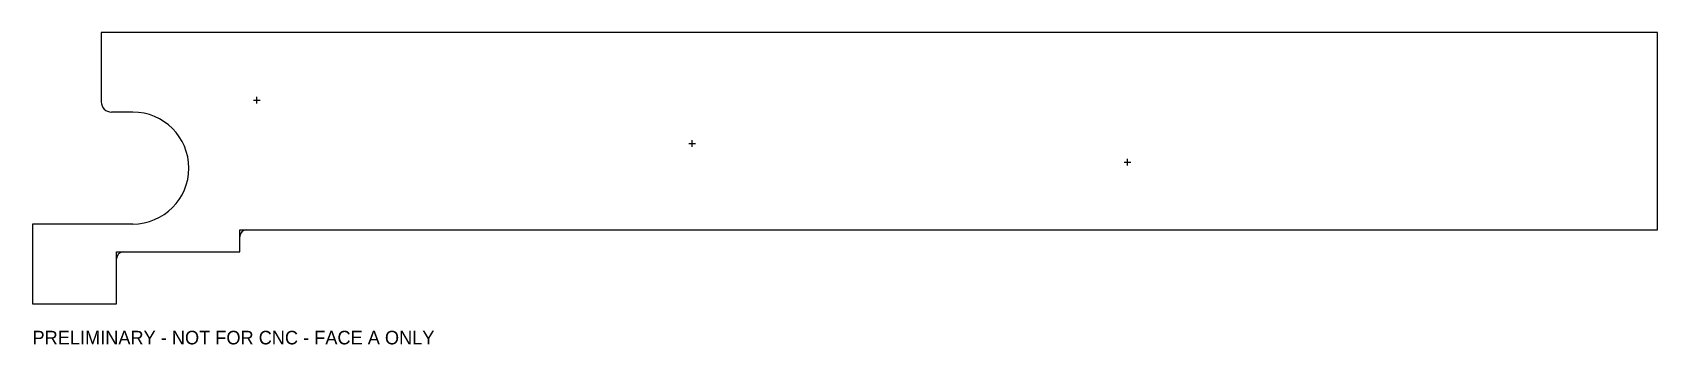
# Model space of a CAD drawing. Header units: millimetres. Extents: x 0 to 478, y -12 to 80.
import ezdxf

# ---------------------------------------------------------------- set-up
doc = ezdxf.new("R2010")
doc.units = ezdxf.units.MM
doc.layers.add('CUT', color=7, linetype='CONTINUOUS')
doc.layers.add('REFERENCE', color=7, linetype='CONTINUOUS')

msp = doc.modelspace()

# ---------------------------------------------------------------- linework, layer by layer
at = {"layer": 'CUT'}
for p, q in [((478.22, 80), (20.22, 80)), ((20.22, 80), (20.22, 59.5)), ((478.22, 21.75), (478.22, 80)), ((29.5, 56.5), (23.22, 56.5)), ((29.5, 23.5), (0, 23.5)), ((0, 23.5), (0, 0)), ((61, 15.25), (61, 19.75)), ((63, 21.75), (478.22, 21.75)), ((26.74, 15.25), (61, 15.25)), ((24.74, 0), (24.74, 13.25)), ((0, 0), (24.74, 0))]:
    msp.add_line(p, q, dxfattribs=at)
for centre, radius, start, end in [((23.22, 59.5), 3, 180, 270), ((29.5, 40), 16.5, 270, 90), ((63, 19.75), 2, 90, 180), ((26.74, 13.25), 2, 90, 180)]:
    msp.add_arc(centre, radius, start, end, dxfattribs=at)
at = {"layer": 'REFERENCE'}
for p, q in [((20.22, 80), (20.22, 59.5)), ((478.22, 80), (20.22, 80)), ((478.22, 21.75), (478.22, 80)), ((65, 60), (67, 60)), ((65, 60), (67, 60)), ((66, 59), (66, 61)), ((66, 59), (66, 61)), ((29.5, 56.5), (23.22, 56.5)), ((194.11, 46.25), (194.11, 48.25)), ((194.11, 46.25), (194.11, 48.25)), ((193.11, 47.25), (195.11, 47.25)), ((193.11, 47.25), (195.11, 47.25)), ((321.22, 41.75), (323.22, 41.75)), ((321.22, 41.75), (323.22, 41.75)), ((322.22, 40.75), (322.22, 42.75)), ((322.22, 40.75), (322.22, 42.75)), ((0, 23.5), (0, 0)), ((29.5, 23.5), (0, 23.5)), ((61, 15.25), (61, 21.75)), ((61, 21.75), (478.22, 21.75)), ((24.74, 15.25), (61, 15.25)), ((24.74, 0), (24.74, 15.25)), ((0, 0), (24.74, 0))]:
    msp.add_line(p, q, dxfattribs=at)
for centre, radius, start, end in [((23.22, 59.5), 3, 180, 270), ((29.5, 40), 16.5, 270, 90)]:
    msp.add_arc(centre, radius, start, end, dxfattribs=at)

# ---------------------------------------------------------------- texts
msp.add_text('PRELIMINARY - NOT FOR CNC - FACE A ONLY', height=4, dxfattribs=at).set_placement((0, -12))

doc.saveas('drawing.dxf')
